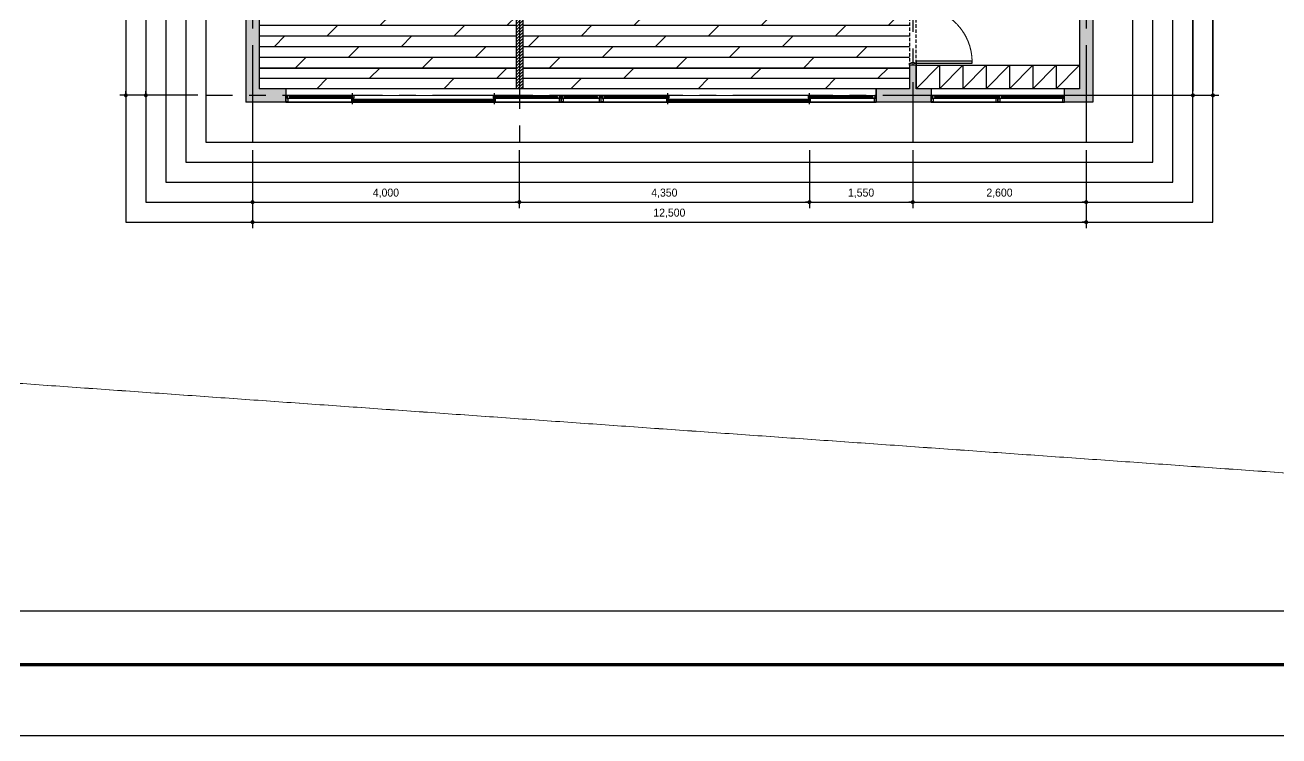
# Model space of a CAD drawing. Header units: millimetres. Extents: x -224448 to 1592092, y -164641 to 319001.
# Drawn here: x 237391 to 256192, y 75662 to 86315 of the extents above; entities that cross this region are included whole.
import ezdxf

# ---------------------------------------------------------------- set-up
doc = ezdxf.new("R2010")
doc.units = ezdxf.units.MM
for name, pattern in [('CEN', [62, 60, -1, 0, -1]), ('CENTER2', [1.125, 0.75, -0.125, 0.125, -0.125]), ('HIDDEN', [9.525, 6.35, -3.175])]:
    doc.linetypes.add(name, pattern=pattern)
doc.layers.get('Defpoints').update_dxf_attribs({"color": 35})
for name, color, linetype in [('ARREA', 1, 'Continuous'), ('DIM', 3, 'Continuous'), ('FUR', 6, 'Continuous'), ('I_CON', 2, 'Continuous'), ('I_DOOR', 4, 'Continuous'), ('I_FORMAT', 7, 'Continuous'), ('I_FUR', 6, 'Continuous'), ('I_HAT', 8, 'Continuous'), ('I_WALL', 3, 'Continuous'), ('I_WIN', 5, 'Continuous')]:
    doc.layers.add(name, color=color, linetype=linetype)
doc.layers.add('I_CEN', color=1, linetype='CEN', lineweight=13)
doc.layers.add('I_DIM', color=1, linetype='Continuous', lineweight=13)
doc.styles.add('IABU-글꼴스타일', font='')
doc.styles.get("Standard").update_dxf_attribs({"font": 'arial.ttf'})
doc.styles.get('IABU-글꼴스타일').set_extended_font_data('HY울릉도L')
doc.dimstyles.new('IABC-100 (SUB)', dxfattribs={"dimscale": 60, "dimtxt": 2, "dimasz": 1, "dimexe": 1.5, "dimexo": 2, "dimgap": 1, "dimtad": 1, "dimdec": 0, "dimdsep": 46, "dimlunit": 6, "dimtxsty": 'IABU-글꼴스타일', "dimblk": '1234_Dot', "dimcen": 1, "dimclrd": 4, "dimclre": 4, "dimclrt": 7, "dimadec": 0, "dimazin": 0, "dimtfac": 1, "dimtdec": 0, "dimtix": 1, "dimtmove": 2, "dimatfit": 3, "dimldrblk": '1234_Dot', "dimfxl": 2, "dimtolj": 1, "dimtzin": 0, "dimarcsym": 0})
doc.dimstyles.new('ISO-25', dxfattribs={"dimtxt": 2.5, "dimasz": 2.5, "dimexe": 1.25, "dimexo": 0.625, "dimtad": 1, "dimtxsty": 'Standard', "dimcen": 2.5, "dimadec": 0, "dimazin": 0, "dimtfac": 1, "dimtmove": 0, "dimatfit": 3, "dimfxl": 1, "dimarcsym": 0})

# ---------------------------------------------------------------- blocks, each defined once
blk = doc.blocks.new('win101')
at = {"layer": 'I_WIN', "linetype": 'Continuous'}
for p, q in [((-123185, -156809), (-123185, -156800)), ((-123185, -156800), (-123168, -156800)), ((-123185, -156810), (-123185, -156801)), ((-123168, -156800), (-123168, -156849)), ((-122185, -156801), (-122203, -156801)), ((-122203, -156801), (-122203, -156850)), ((-122185, -156810), (-122185, -156801)), ((-123185, -156900), (-123185, -156809)), ((-123185, -156900), (-123185, -156810)), ((-123155, -156900), (-123185, -156900)), ((-123168, -156849), (-123155, -156849)), ((-123127, -156805), (-123165, -156805)), ((-123165, -156805), (-123165, -156845)), ((-123165, -156805), (-122185, -156805)), ((-123127, -156805), (-123165, -156805)), ((-123165, -156805), (-123165, -156845)), ((-123165, -156845), (-123127, -156845)), ((-123165, -156845), (-122185, -156845)), ((-123165, -156845), (-123127, -156845)), ((-123155, -156849), (-123155, -156852)), ((-123155, -156852), (-123155, -156900)), ((-123132, -156822), (-123127, -156821)), ((-123132, -156822), (-123127, -156821)), ((-123132, -156829), (-123132, -156822)), ((-123132, -156829), (-123132, -156822)), ((-123127, -156831), (-123132, -156829)), ((-123127, -156831), (-123132, -156829)), ((-123130, -156828), (-123130, -156824)), ((-123130, -156828), (-123130, -156824)), ((-123127, -156821), (-123127, -156805)), ((-123127, -156821), (-123127, -156805)), ((-123127, -156820), (-123124, -156821)), ((-123127, -156820), (-123124, -156821)), ((-122185, -156824), (-123127, -156824)), ((-123127, -156828), (-122185, -156828)), ((-123127, -156831), (-123124, -156830)), ((-123127, -156831), (-123124, -156830)), ((-123127, -156845), (-123127, -156831)), ((-123127, -156845), (-123127, -156831)), ((-123124, -156821), (-123123, -156822)), ((-123124, -156821), (-123123, -156822)), ((-123124, -156830), (-123123, -156829)), ((-123124, -156830), (-123123, -156829)), ((-123123, -156822), (-123123, -156824)), ((-123123, -156822), (-123123, -156824)), ((-123123, -156829), (-123123, -156828)), ((-123123, -156829), (-123123, -156828)), ((-122247, -156822), (-122248, -156824)), ((-122247, -156829), (-122248, -156828)), ((-122244, -156820), (-122247, -156821)), ((-122247, -156821), (-122247, -156822)), ((-122247, -156830), (-122247, -156829)), ((-122244, -156831), (-122247, -156830)), ((-122244, -156821), (-122244, -156805)), ((-122244, -156805), (-122206, -156805)), ((-122238, -156822), (-122244, -156821)), ((-122244, -156831), (-122238, -156829)), ((-122244, -156845), (-122244, -156831)), ((-122206, -156845), (-122244, -156845)), ((-122238, -156829), (-122238, -156822)), ((-122203, -156850), (-122215, -156850)), ((-122215, -156850), (-122215, -156900)), ((-122215, -156900), (-122185, -156900)), ((-122206, -156805), (-122206, -156845)), ((-122185, -156900), (-122185, -156810))]:
    blk.add_line(p, q, dxfattribs=at)
blk.add_lwpolyline([(-123185, -156900), (-122185, -156900), (-122185, -156801), (-123185, -156801)], close=True, dxfattribs=at)
blk = doc.blocks.new('win11')
at = {"layer": 'I_WIN', "linetype": 'Continuous'}
for p, q in [((-131860, -160176), (-131860, -160341)), ((-129735, -160173), (-129735, -160341)), ((-132830, -160207), (-132860, -160207)), ((-132860, -160207), (-132860, -160298)), ((-132860, -160298), (-132860, -160307)), ((-132860, -160307), (-128735, -160306)), ((-132860, -160307), (-132843, -160307)), ((-132843, -160307), (-132843, -160258)), ((-132843, -160258), (-132830, -160258)), ((-132840, -160262), (-131860, -160262)), ((-132840, -160302), (-132840, -160262)), ((-132840, -160262), (-132802, -160262)), ((-132840, -160302), (-131860, -160302)), ((-132802, -160302), (-132840, -160302)), ((-132830, -160207), (-128765, -160207)), ((-132830, -160255), (-132830, -160207)), ((-132830, -160258), (-132830, -160255)), ((-132802, -160276), (-132807, -160278)), ((-132807, -160278), (-132807, -160285)), ((-132807, -160285), (-132802, -160286)), ((-132805, -160279), (-132805, -160283)), ((-132802, -160262), (-132802, -160276)), ((-132802, -160276), (-132799, -160277)), ((-132802, -160279), (-131860, -160279)), ((-131860, -160283), (-132802, -160283)), ((-132802, -160287), (-132799, -160286)), ((-132802, -160286), (-132802, -160302)), ((-132799, -160277), (-132798, -160278)), ((-132799, -160286), (-132798, -160285)), ((-132798, -160278), (-132798, -160279)), ((-132798, -160285), (-132798, -160283)), ((-131881, -160278), (-131882, -160279)), ((-131881, -160285), (-131882, -160283)), ((-131878, -160276), (-131881, -160277)), ((-131881, -160277), (-131881, -160278)), ((-131881, -160286), (-131881, -160285)), ((-131878, -160287), (-131881, -160286)), ((-131878, -160211), (-129735, -160211)), ((-131878, -160251), (-131878, -160211)), ((-131878, -160211), (-131843, -160211)), ((-131878, -160229), (-129735, -160229)), ((-129735, -160233), (-131878, -160233)), ((-131878, -160251), (-129735, -160251)), ((-131843, -160251), (-131878, -160251)), ((-131843, -160262), (-131878, -160262)), ((-131878, -160262), (-131878, -160276)), ((-131878, -160276), (-131872, -160278)), ((-131872, -160285), (-131878, -160286)), ((-131878, -160286), (-131878, -160302)), ((-131878, -160302), (-131843, -160302)), ((-131872, -160278), (-131872, -160285)), ((-131872, -160279), (-131872, -160283)), ((-131843, -160226), (-131848, -160228)), ((-131848, -160228), (-131848, -160234)), ((-131848, -160233), (-131848, -160229)), ((-131848, -160234), (-131843, -160236)), ((-131843, -160211), (-131843, -160226)), ((-131843, -160225), (-131840, -160227)), ((-131843, -160237), (-131840, -160235)), ((-131843, -160236), (-131843, -160251)), ((-131843, -160302), (-131843, -160262)), ((-131840, -160227), (-131840, -160228)), ((-131840, -160228), (-131839, -160229)), ((-131840, -160234), (-131839, -160233)), ((-131840, -160235), (-131840, -160234)), ((-129756, -160228), (-129757, -160229)), ((-129756, -160235), (-129757, -160233)), ((-129753, -160225), (-129756, -160227)), ((-129756, -160227), (-129756, -160228)), ((-129756, -160236), (-129756, -160235)), ((-129753, -160237), (-129756, -160236)), ((-129753, -160226), (-129753, -160211)), ((-129753, -160211), (-129718, -160211)), ((-129747, -160228), (-129753, -160226)), ((-129753, -160236), (-129747, -160234)), ((-129753, -160251), (-129753, -160236)), ((-129718, -160251), (-129753, -160251)), ((-129753, -160302), (-129753, -160262)), ((-129753, -160262), (-129718, -160262)), ((-129718, -160302), (-129753, -160302)), ((-129753, -160302), (-128735, -160302)), ((-129747, -160234), (-129747, -160228)), ((-129747, -160229), (-129747, -160233)), ((-129735, -160262), (-128735, -160262)), ((-129718, -160276), (-129723, -160278)), ((-129723, -160278), (-129723, -160285)), ((-129723, -160279), (-128788, -160279)), ((-128788, -160283), (-129723, -160283)), ((-129723, -160285), (-129718, -160286)), ((-129718, -160211), (-129718, -160251)), ((-129718, -160262), (-129718, -160276)), ((-129718, -160276), (-129715, -160277)), ((-129718, -160287), (-129715, -160286)), ((-129718, -160286), (-129718, -160302)), ((-129715, -160277), (-129715, -160278)), ((-129715, -160278), (-129714, -160279)), ((-129715, -160285), (-129714, -160283)), ((-129715, -160286), (-129715, -160285)), ((-128797, -160278), (-128798, -160279)), ((-128797, -160285), (-128798, -160283)), ((-128794, -160276), (-128797, -160277)), ((-128797, -160277), (-128797, -160278)), ((-128797, -160286), (-128797, -160285)), ((-128794, -160287), (-128797, -160286)), ((-128756, -160262), (-128794, -160262)), ((-128794, -160262), (-128794, -160276)), ((-128794, -160276), (-128788, -160278)), ((-128788, -160285), (-128794, -160286)), ((-128794, -160286), (-128794, -160302)), ((-128794, -160302), (-128756, -160302)), ((-128788, -160278), (-128788, -160285)), ((-128765, -160257), (-128765, -160207)), ((-128765, -160207), (-128735, -160207)), ((-128753, -160257), (-128765, -160257)), ((-128756, -160302), (-128756, -160262)), ((-128753, -160306), (-128753, -160257)), ((-128735, -160306), (-128753, -160306))]:
    blk.add_line(p, q, dxfattribs=at)
blk = doc.blocks.new('klsdfa')
at = {"layer": 'I_CEN'}
blk.add_arc((2937606, -1355168), 820, 90.7053, 181.3042, dxfattribs=at)
at = {"layer": 'I_DOOR'}
for points in [[(2937596, -1354347), (2937596, -1355187), (2937626, -1355187), (2937626, -1354347)], [(2936756, -1355187), (2936756, -1355287), (2936786, -1355287), (2936786, -1355257), (2936796, -1355257), (2936796, -1355217), (2936786, -1355217), (2936786, -1355187), (2936756, -1355187)], [(2937656, -1355187), (2937656, -1355287), (2937626, -1355287), (2937626, -1355257), (2937616, -1355257), (2937616, -1355217), (2937626, -1355217), (2937626, -1355187), (2937656, -1355187)]]:
    blk.add_lwpolyline(points, close=True, dxfattribs=at)
at = {"layer": 'I_FUR', "color": 8, "linetype": 'HIDDEN', "ltscale": 8}
for p, q in [((2937626, -1355187), (2936786, -1355187)), ((2936786, -1355287), (2937626, -1355287))]:
    blk.add_line(p, q, dxfattribs=at)
blk = doc.blocks.new('win10')
at = {"layer": 'I_WIN', "linetype": 'Continuous'}
for p, q in [((-128735, -160207), (-128735, -160297)), ((-128705, -160207), (-128735, -160207)), ((-128735, -160207), (-128735, -160298)), ((-128735, -160297), (-128735, -160306)), ((-128735, -160298), (-128735, -160307)), ((-128735, -160307), (-128718, -160307)), ((-128718, -160307), (-128718, -160258)), ((-128718, -160258), (-128705, -160258)), ((-128715, -160302), (-128715, -160262)), ((-128715, -160262), (-128677, -160262)), ((-128715, -160262), (-128156, -160262)), ((-128715, -160302), (-128715, -160262)), ((-128715, -160262), (-128677, -160262)), ((-128677, -160302), (-128715, -160302)), ((-128715, -160302), (-128156, -160302)), ((-128677, -160302), (-128715, -160302)), ((-128705, -160255), (-128705, -160207)), ((-128705, -160258), (-128705, -160255)), ((-128677, -160276), (-128682, -160278)), ((-128677, -160276), (-128682, -160278)), ((-128682, -160278), (-128682, -160285)), ((-128682, -160278), (-128682, -160285)), ((-128682, -160285), (-128677, -160286)), ((-128682, -160285), (-128677, -160286)), ((-128680, -160279), (-128680, -160283)), ((-128680, -160279), (-128680, -160283)), ((-128677, -160262), (-128677, -160276)), ((-128677, -160262), (-128677, -160276)), ((-128677, -160276), (-128674, -160277)), ((-128677, -160276), (-128674, -160277)), ((-128677, -160279), (-128188, -160279)), ((-128188, -160283), (-128677, -160283)), ((-128677, -160287), (-128674, -160286)), ((-128677, -160286), (-128677, -160302)), ((-128677, -160287), (-128674, -160286)), ((-128677, -160286), (-128677, -160302)), ((-128674, -160277), (-128673, -160278)), ((-128674, -160277), (-128673, -160278)), ((-128674, -160286), (-128673, -160285)), ((-128674, -160286), (-128673, -160285)), ((-128673, -160278), (-128673, -160279)), ((-128673, -160278), (-128673, -160279)), ((-128673, -160285), (-128673, -160283)), ((-128673, -160285), (-128673, -160283)), ((-128197, -160278), (-128198, -160279)), ((-128197, -160285), (-128198, -160283)), ((-128194, -160276), (-128197, -160277)), ((-128197, -160277), (-128197, -160278)), ((-128197, -160286), (-128197, -160285)), ((-128194, -160287), (-128197, -160286)), ((-128156, -160262), (-128194, -160262)), ((-128194, -160262), (-128194, -160276)), ((-128194, -160276), (-128188, -160278)), ((-128188, -160285), (-128194, -160286)), ((-128194, -160286), (-128194, -160302)), ((-128194, -160302), (-128156, -160302)), ((-128188, -160278), (-128188, -160285)), ((-128165, -160257), (-128165, -160207)), ((-128165, -160207), (-128135, -160207)), ((-128153, -160257), (-128165, -160257)), ((-128156, -160302), (-128156, -160262)), ((-128153, -160306), (-128153, -160257)), ((-128135, -160306), (-128153, -160306)), ((-128135, -160207), (-128135, -160297)), ((-128135, -160297), (-128135, -160306))]:
    blk.add_line(p, q, dxfattribs=at)
blk.add_lwpolyline([(-128735, -160207), (-128135, -160207), (-128135, -160306), (-128735, -160306)], close=True, dxfattribs=at)
blk = doc.blocks.new('1234_Dot')
at = {"color": 0, "linetype": 'ByBlock', "lineweight": -2}
blk.add_line((-0.5, 0), (-1, 0), dxfattribs=at)
at = {"color": 0, "linetype": 'ByBlock', "const_width": 0.5}
blk.add_lwpolyline([(-0.25, 0, 1), (0.25, 0, 1)], format="xyb", close=True, dxfattribs=at)
blk = doc.blocks.new('*D15')
at = {"layer": 'Defpoints', "color": 0, "ltscale": 50, "transparency": 16777216}
for p in [(240102, 88562), (239202, 85262), (240102, 85262)]:
    blk.add_point(p, dxfattribs=at)
at = {"layer": 'DIM', "color": 4, "lineweight": -2, "ltscale": 50, "transparency": 16777216}
for p, q in [((239982, 88562), (239112, 88562)), ((239202, 88502), (239202, 85322)), ((239982, 85262), (239112, 85262))]:
    blk.add_line(p, q, dxfattribs=at)
at = {"layer": 'DIM', "color": 4, "lineweight": -2, "ltscale": 50, "transparency": 16777216, "xscale": 60, "yscale": 60, "zscale": 60}
for p, rotation in [((239202, 88562), 90), ((239202, 85262), 270)]:
    blk.add_blockref('1234_Dot', p, dxfattribs=dict(at, rotation=rotation))
at = {"layer": 'DIM', "color": 7, "ltscale": 50, "transparency": 16777216, "insert": (239071, 86912), "char_height": 120, "attachment_point": 5, "rotation": 90, "style": 'IABU-글꼴스타일'}
blk.add_mtext('\\A1;3,300', dxfattribs=at)
blk = doc.blocks.new('*D11')
at = {"layer": 'Defpoints', "color": 0, "ltscale": 50, "transparency": 16777216}
for p in [(240102, 95762), (238902, 85262), (240102, 85262)]:
    blk.add_point(p, dxfattribs=at)
at = {"layer": 'DIM', "color": 4, "lineweight": -2, "ltscale": 50, "transparency": 16777216}
for p, q in [((239982, 95762), (238812, 95762)), ((238902, 95702), (238902, 85322)), ((239982, 85262), (238812, 85262))]:
    blk.add_line(p, q, dxfattribs=at)
at = {"layer": 'DIM', "color": 4, "lineweight": -2, "ltscale": 50, "transparency": 16777216, "xscale": 60, "yscale": 60, "zscale": 60}
for p, rotation in [((238902, 95762), 90), ((238902, 85262), 270)]:
    blk.add_blockref('1234_Dot', p, dxfattribs=dict(at, rotation=rotation))
at = {"layer": 'DIM', "color": 7, "ltscale": 50, "transparency": 16777216, "insert": (238771, 90512), "char_height": 120, "attachment_point": 5, "rotation": 90, "style": 'IABU-글꼴스타일'}
blk.add_mtext('\\A1;10,500', dxfattribs=at)
blk = doc.blocks.new('*D40')
at = {"layer": 'Defpoints', "color": 0, "lineweight": -2, "transparency": 16777216}
for p, q in [((254003, 91962), (254904, 91962)), ((254902, 85264), (254902, 91959)), ((254003, 85262), (254904, 85262))]:
    blk.add_line(p, q, dxfattribs=at)
at = {"layer": 'Defpoints', "color": 0, "transparency": 16777216}
for p in [(254002, 91962), (254902, 91962), (254002, 85262)]:
    blk.add_point(p, dxfattribs=at)
for points in [[(254902, 91959), (254903, 91959), (254902, 91962)], [(254902, 85264), (254903, 85264), (254902, 85262)]]:
    blk.add_solid(points, dxfattribs=at)
at = {"layer": 'Defpoints', "color": 0, "transparency": 16777216, "insert": (254901, 88612), "char_height": 2.5, "attachment_point": 5, "rotation": 90}
blk.add_mtext('6700', dxfattribs=at)
blk = doc.blocks.new('*D43')
at = {"layer": 'Defpoints', "color": 0, "ltscale": 50, "transparency": 16777216}
for p in [(254002, 94762), (254002, 85262), (255202, 85262)]:
    blk.add_point(p, dxfattribs=at)
at = {"layer": 'DIM', "color": 4, "lineweight": -2, "ltscale": 50, "transparency": 16777216}
for p, q in [((254122, 94762), (255292, 94762)), ((255202, 94702), (255202, 85322)), ((254122, 85262), (255292, 85262))]:
    blk.add_line(p, q, dxfattribs=at)
at = {"layer": 'DIM', "color": 4, "lineweight": -2, "ltscale": 50, "transparency": 16777216, "xscale": 60, "yscale": 60, "zscale": 60}
for p, rotation in [((255202, 94762), 90), ((255202, 85262), 270)]:
    blk.add_blockref('1234_Dot', p, dxfattribs=dict(at, rotation=rotation))
at = {"layer": 'DIM', "color": 7, "ltscale": 50, "transparency": 16777216, "insert": (255071, 90012), "char_height": 120, "attachment_point": 5, "rotation": 90, "style": 'IABU-글꼴스타일'}
blk.add_mtext('\\A1;9,500', dxfattribs=at)
blk = doc.blocks.new('*D44')
at = {"layer": 'Defpoints', "color": 0, "ltscale": 50, "transparency": 16777216}
for p in [(254002, 91962), (254002, 85262), (254902, 85262)]:
    blk.add_point(p, dxfattribs=at)
at = {"layer": 'DIM', "color": 4, "lineweight": -2, "ltscale": 50, "transparency": 16777216}
for p, q in [((254122, 91962), (254992, 91962)), ((254902, 91902), (254902, 85322)), ((254122, 85262), (254992, 85262))]:
    blk.add_line(p, q, dxfattribs=at)
at = {"layer": 'DIM', "color": 4, "lineweight": -2, "ltscale": 50, "transparency": 16777216, "xscale": 60, "yscale": 60, "zscale": 60}
for p, rotation in [((254902, 91962), 90), ((254902, 85262), 270)]:
    blk.add_blockref('1234_Dot', p, dxfattribs=dict(at, rotation=rotation))
at = {"layer": 'DIM', "color": 7, "ltscale": 50, "transparency": 16777216, "insert": (254771, 88612), "char_height": 120, "attachment_point": 5, "rotation": 90, "style": 'IABU-글꼴스타일'}
blk.add_mtext('\\A1;6,700', dxfattribs=at)
blk = doc.blocks.new('*D45')
at = {"layer": 'Defpoints', "color": 0, "ltscale": 50, "transparency": 16777216}
for p in [(240802, 84562), (244802, 84562), (244802, 83662)]:
    blk.add_point(p, dxfattribs=at)
at = {"layer": 'DIM', "color": 4, "lineweight": -2, "ltscale": 50, "transparency": 16777216}
for p, q in [((240802, 84442), (240802, 83572)), ((244802, 84442), (244802, 83572)), ((240862, 83662), (244742, 83662))]:
    blk.add_line(p, q, dxfattribs=at)
at = {"layer": 'DIM', "color": 4, "lineweight": -2, "ltscale": 50, "transparency": 16777216, "xscale": 60, "yscale": 60, "zscale": 60, "rotation": 180}
blk.add_blockref('1234_Dot', (240802, 83662), dxfattribs=at)
at = {"layer": 'DIM', "color": 4, "lineweight": -2, "ltscale": 50, "transparency": 16777216, "xscale": 60, "yscale": 60, "zscale": 60}
blk.add_blockref('1234_Dot', (244802, 83662), dxfattribs=at)
at = {"layer": 'DIM', "color": 7, "ltscale": 50, "transparency": 16777216, "insert": (242802, 83793), "char_height": 120, "attachment_point": 5, "style": 'IABU-글꼴스타일'}
blk.add_mtext('\\A1;4,000', dxfattribs=at)
blk = doc.blocks.new('*D46')
at = {"layer": 'Defpoints', "color": 0, "ltscale": 50, "transparency": 16777216}
for p in [(244802, 84562), (249152, 84562), (249152, 83662)]:
    blk.add_point(p, dxfattribs=at)
at = {"layer": 'DIM', "color": 4, "lineweight": -2, "ltscale": 50, "transparency": 16777216}
for p, q in [((244802, 84442), (244802, 83572)), ((249152, 84442), (249152, 83572)), ((244862, 83662), (249092, 83662))]:
    blk.add_line(p, q, dxfattribs=at)
at = {"layer": 'DIM', "color": 4, "lineweight": -2, "ltscale": 50, "transparency": 16777216, "xscale": 60, "yscale": 60, "zscale": 60, "rotation": 180}
blk.add_blockref('1234_Dot', (244802, 83662), dxfattribs=at)
at = {"layer": 'DIM', "color": 4, "lineweight": -2, "ltscale": 50, "transparency": 16777216, "xscale": 60, "yscale": 60, "zscale": 60}
blk.add_blockref('1234_Dot', (249152, 83662), dxfattribs=at)
at = {"layer": 'DIM', "color": 7, "ltscale": 50, "transparency": 16777216, "insert": (246977, 83793), "char_height": 120, "attachment_point": 5, "style": 'IABU-글꼴스타일'}
blk.add_mtext('\\A1;4,350', dxfattribs=at)
blk = doc.blocks.new('*D47')
at = {"layer": 'Defpoints', "color": 0, "ltscale": 50, "transparency": 16777216}
for p in [(249152, 84562), (250702, 84562), (250702, 83662)]:
    blk.add_point(p, dxfattribs=at)
at = {"layer": 'DIM', "color": 4, "lineweight": -2, "ltscale": 50, "transparency": 16777216}
for p, q in [((249152, 84442), (249152, 83572)), ((250702, 84442), (250702, 83572)), ((249212, 83662), (250642, 83662))]:
    blk.add_line(p, q, dxfattribs=at)
at = {"layer": 'DIM', "color": 4, "lineweight": -2, "ltscale": 50, "transparency": 16777216, "xscale": 60, "yscale": 60, "zscale": 60, "rotation": 180}
blk.add_blockref('1234_Dot', (249152, 83662), dxfattribs=at)
at = {"layer": 'DIM', "color": 4, "lineweight": -2, "ltscale": 50, "transparency": 16777216, "xscale": 60, "yscale": 60, "zscale": 60}
blk.add_blockref('1234_Dot', (250702, 83662), dxfattribs=at)
at = {"layer": 'DIM', "color": 7, "ltscale": 50, "transparency": 16777216, "insert": (249927, 83793), "char_height": 120, "attachment_point": 5, "style": 'IABU-글꼴스타일'}
blk.add_mtext('\\A1;1,550', dxfattribs=at)
blk = doc.blocks.new('*D48')
at = {"layer": 'Defpoints', "color": 0, "ltscale": 50, "transparency": 16777216}
for p in [(250702, 84562), (253302, 84562), (253302, 83662)]:
    blk.add_point(p, dxfattribs=at)
at = {"layer": 'DIM', "color": 4, "lineweight": -2, "ltscale": 50, "transparency": 16777216}
for p, q in [((250702, 84442), (250702, 83572)), ((253302, 84442), (253302, 83572)), ((250762, 83662), (253242, 83662))]:
    blk.add_line(p, q, dxfattribs=at)
at = {"layer": 'DIM', "color": 4, "lineweight": -2, "ltscale": 50, "transparency": 16777216, "xscale": 60, "yscale": 60, "zscale": 60, "rotation": 180}
blk.add_blockref('1234_Dot', (250702, 83662), dxfattribs=at)
at = {"layer": 'DIM', "color": 4, "lineweight": -2, "ltscale": 50, "transparency": 16777216, "xscale": 60, "yscale": 60, "zscale": 60}
blk.add_blockref('1234_Dot', (253302, 83662), dxfattribs=at)
at = {"layer": 'DIM', "color": 7, "ltscale": 50, "transparency": 16777216, "insert": (252002, 83793), "char_height": 120, "attachment_point": 5, "style": 'IABU-글꼴스타일'}
blk.add_mtext('\\A1;2,600', dxfattribs=at)
blk = doc.blocks.new('*D49')
at = {"layer": 'Defpoints', "color": 0, "ltscale": 50, "transparency": 16777216}
for p in [(240802, 84562), (253302, 84562), (253302, 83362)]:
    blk.add_point(p, dxfattribs=at)
at = {"layer": 'DIM', "color": 4, "lineweight": -2, "ltscale": 50, "transparency": 16777216}
for p, q in [((240802, 84442), (240802, 83272)), ((253302, 84442), (253302, 83272)), ((240862, 83362), (253242, 83362))]:
    blk.add_line(p, q, dxfattribs=at)
at = {"layer": 'DIM', "color": 4, "lineweight": -2, "ltscale": 50, "transparency": 16777216, "xscale": 60, "yscale": 60, "zscale": 60, "rotation": 180}
blk.add_blockref('1234_Dot', (240802, 83362), dxfattribs=at)
at = {"layer": 'DIM', "color": 4, "lineweight": -2, "ltscale": 50, "transparency": 16777216, "xscale": 60, "yscale": 60, "zscale": 60}
blk.add_blockref('1234_Dot', (253302, 83362), dxfattribs=at)
at = {"layer": 'DIM', "color": 7, "ltscale": 50, "transparency": 16777216, "insert": (247052, 83493), "char_height": 120, "attachment_point": 5, "style": 'IABU-글꼴스타일'}
blk.add_mtext('\\A1;12,500', dxfattribs=at)
blk = doc.blocks.new('FR1')
at = {"layer": 'Defpoints'}
blk.add_lwpolyline([(89059, 47504), (131059, 47504), (131059, 17804), (89059, 17804)], close=True, dxfattribs=at)
at = {"layer": 'I_FORMAT'}
blk.add_line((126044, 19673), (90159, 19673), dxfattribs=at)
at = {"layer": 'I_FORMAT', "const_width": 50.2}
blk.add_lwpolyline([(126044, 18873), (90159, 18873), (90159, 46435), (126044, 46435)], dxfattribs=at)

msp = doc.modelspace()

# ---------------------------------------------------------------- hatches: boundary and pattern name
at = {"layer": 'I_HAT'}
h = msp.add_hatch(color=256, dxfattribs=at)
h.dxf.hatch_style = 1
h.paths.add_polyline_path([(253402.484, 96461.633), (253402.484, 96661.633), (252802.484, 96661.633), (252802.484, 96461.633), (253202.484, 96461.633), (253202.484, 94811.633), (253202.484, 92011.633), (253202.484, 85361.633), (252977.484, 85361.633), (252977.484, 85161.633), (253402.484, 85161.633)])
h.paths.add_polyline_path([(250977.484, 85361.633), (250752.484, 85361.633), (250752.484, 85711.633), (250652.484, 85711.633), (250652.484, 85361.633), (250152.484, 85361.633), (250152.484, 85161.633), (250977.484, 85161.633)])
h.paths.add_polyline_path([(240902.484, 88511.633), (240902.484, 90511.633), (240902.484, 94711.633), (240902.484, 95561.633), (240702.484, 95561.633), (240702.484, 85161.633), (241302.484, 85161.633), (241302.484, 85361.633), (240902.484, 85361.633)])
h.paths.add_polyline_path([(241302.484, 96661.633), (240702.484, 96661.633), (240702.484, 96461.633), (241302.484, 96461.633)])
h = msp.add_hatch(dxfattribs=at)
h.set_pattern_fill('ANSI31', color=256, scale=10)
h.set_pattern_definition([(45, (-20650, 42020), (-22.4506403, 22.4506403), [])])
h.paths.add_polyline_path([(243502.484, 94811.633), (240902.484, 94811.633), (240902.484, 94711.633), (243502.484, 94711.633), (243502.484, 94720.641)])
h.paths.add_polyline_path([(248152.484, 94811.633), (245004.968, 94811.633), (245004.968, 94711.633), (245052.484, 94711.633), (245052.484, 91561.633), (245152.484, 91561.633), (247402.484, 91561.633), (247402.484, 91661.633), (245152.484, 91661.633), (245152.484, 94711.633), (248152.484, 94711.633)])
h.paths.add_polyline_path([(251452.484, 94811.633), (251202.484, 94811.633), (251202.484, 94861.633), (251102.484, 94861.633), (251102.484, 94811.633), (249052.484, 94811.633), (249052.484, 94711.633), (249252.484, 94711.633), (249252.484, 91661.633), (249202.484, 91661.633), (249202.484, 91561.633), (249352.484, 91561.633), (249352.484, 91911.633), (249402.484, 91911.633), (249402.484, 92011.633), (249352.484, 92011.633), (249352.484, 94711.633), (251452.484, 94711.633)])
h.paths.add_polyline_path([(253202.484, 94811.633), (252954.968, 94811.633), (252954.968, 94711.633), (253202.484, 94711.633)])
h.paths.add_polyline_path([(251202.484, 96461.633), (251102.484, 96461.633), (251102.484, 95761.633), (251202.484, 95761.633)])
h.paths.add_polyline_path([(253202.484, 92011.633), (250302.484, 92011.633), (250302.484, 91911.633), (250652.484, 91911.633), (250652.484, 86611.633), (250752.484, 86611.633), (250752.484, 91911.633), (253202.484, 91911.633)])
h.paths.add_polyline_path([(244852.484, 88611.633), (244552.484, 88611.633), (244552.484, 89561.633), (244502.484, 89561.633), (244502.484, 88511.633), (244752.484, 88511.633), (244752.484, 88461.633), (244852.484, 88461.633)])
h.paths.add_polyline_path([(244502.484, 89561.633), (244452.484, 89561.633), (244452.484, 88611.633), (240902.484, 88611.633), (240902.484, 88511.633), (244502.484, 88511.633)])
h.paths.add_polyline_path([(245152.484, 90661.633), (245052.484, 90661.633), (245052.484, 90611.633), (244502.484, 90611.633), (244502.484, 90461.633), (244552.484, 90461.633), (244552.484, 90511.633), (245152.484, 90511.633)])
h.paths.add_polyline_path([(244502.484, 90611.633), (240902.484, 90611.633), (240902.484, 90511.633), (244452.484, 90511.633), (244452.484, 90461.633), (244502.484, 90461.633)])
h.paths.add_polyline_path([(244852.484, 87561.633), (244752.484, 87561.633), (244752.484, 85361.633), (244852.484, 85361.633)])
h = msp.add_hatch(dxfattribs=at)
h.set_pattern_fill('DOLMIT', color=256, scale=25, double=1)
h.set_pattern_definition([(0, (-20650, 42020), (0, 158.75), []), (45, (-20650, 42020), (-317.4998, 317.4998), [224.5064, -449.0128])])
h.paths.add_polyline_path([(250652.484, 91911.633), (250302.484, 91911.633), (250272.484, 91911.633), (249432.484, 91911.633), (249402.484, 91911.633), (249352.484, 91911.633), (249352.484, 91561.633), (249202.484, 91561.633), (247402.484, 91561.633), (245152.484, 91561.633), (245152.484, 91531.633), (245152.484, 90691.633), (245152.484, 90661.633), (245152.484, 90511.633), (244552.484, 90511.633), (244552.484, 90461.633), (244554.43, 90461.633), (244554.43, 90431.633), (244554.43, 89591.633), (244554.43, 89561.633), (244552.484, 88611.633), (244852.484, 88611.633), (244852.484, 88461.633), (244854.43, 88461.633), (244854.43, 88431.633), (244854.43, 87591.633), (244854.43, 87561.633), (244852.749, 85661.633), (250652.484, 85661.633), (250652.484, 85711.633), (250652.484, 85741.633), (250652.484, 86581.633), (250652.484, 86611.633)])
h.paths.add_polyline_path([(247098.86, 89304.208), (248248.743, 89304.208), (248248.743, 89270.458), (248282.493, 89270.458), (248282.493, 88970.458), (247132.61, 88970.458), (247132.61, 89004.208), (247098.86, 89004.208)], flags=16)
edge = h.paths.add_edge_path(flags=16)
edge.add_ellipse((246873.491, 88727.742), major_axis=(-17.526, 17.526), ratio=1, start_angle=-135, end_angle=190.8512364, ccw=False)
edge.add_ellipse((246873.491, 88727.742), major_axis=(-17.526, 17.526), ratio=1, start_angle=190.8512364, end_angle=225, ccw=False)
edge.add_spline(control_points=[(246894.003, 88713.829), (246887.383, 88718.215), (246880.569, 88722.894), (246873.625, 88727.788)], knot_values=[104.407257364, 104.407257364, 104.407257364, 104.407257364, 148.84740091, 148.84740091, 148.84740091, 148.84740091], degree=3, periodic=0)
h.paths.add_polyline_path([(249252.484, 94711.633), (249052.484, 94711.633), (249052.484, 94761.633), (248152.484, 94761.633), (248152.484, 94711.633), (245152.484, 94711.633), (245152.484, 91661.633), (247402.484, 91661.633), (247402.484, 91611.633), (249202.484, 91611.633), (249202.484, 91661.633), (249252.484, 91661.633)])
h.paths.add_polyline_path([(246551.439, 94111.633), (246545.394, 94111.633), (246550.089, 94093.646)], flags=16)
h.paths.add_polyline_path([(247264.571, 94000.753), (247265.314, 94000.129), (247264.055, 94012.078)], flags=16)
edge = h.paths.add_edge_path(flags=16)
edge.add_ellipse((247012.776, 93739.567), major_axis=(-218.639, 0), ratio=0.828235258, start_angle=49.2523999, end_angle=160.9438369, ccw=False)
edge.add_ellipse((247088.655, 93643.01), major_axis=(-94.366, 0), ratio=0.602409685, start_angle=71.9019896, end_angle=142.415134)
edge = h.paths.add_edge_path(flags=16)
edge.add_ellipse((247008.393, 93754.061), major_axis=(0, 116.21), ratio=0.863568078, start_angle=83.0564652, end_angle=276.9435348, ccw=False)
edge.add_line((246908.774, 93768.109), (246862.716, 93768.109))
edge.add_line((246862.716, 93768.109), (246843.575, 93783.155))
edge.add_line((246843.575, 93783.155), (246800.058, 93803.383))
edge.add_line((246800.058, 93803.383), (246737.032, 93830.867))
edge.add_line((246737.032, 93830.867), (246705.94, 93904.52))
edge.add_line((246705.94, 93904.52), (246663.436, 93999.588))
edge.add_line((246663.436, 93999.588), (246642.183, 94041.055))
edge.add_line((246642.183, 94041.055), (246641.171, 94072.407))
edge.add_line((246641.171, 94072.407), (246642.183, 94103.76))
edge.add_line((246642.183, 94103.76), (246638.135, 94119.941))
edge.add_line((246638.135, 94119.941), (246631.051, 94124.998))
edge.add_line((246631.051, 94124.998), (246623.967, 94124.998))
edge.add_line((246623.967, 94124.998), (246622.311, 94120.861))
edge.add_line((246622.311, 94120.861), (246619.009, 94094.461))
edge.add_line((246619.009, 94094.461), (246599.678, 94117.919))
edge.add_line((246599.678, 94117.919), (246585.51, 94133.089))
edge.add_line((246585.51, 94133.089), (246559.902, 94154.416))
edge.add_line((246559.902, 94154.416), (246556.162, 94143.203))
edge.add_line((246556.162, 94143.203), (246568.45, 94147.297))
edge.add_line((246568.45, 94147.297), (246590.823, 94128.664))
edge.add_line((246590.823, 94128.664), (246613.847, 94100.725))
edge.add_line((246613.847, 94100.725), (246619.919, 94101.737))
edge.add_line((246619.919, 94101.737), (246620.931, 94109.828))
edge.add_line((246620.931, 94109.828), (246621.943, 94119.941))
edge.add_line((246621.943, 94119.941), (246623.967, 94124.998))
edge.add_line((246623.967, 94124.998), (246636.87, 94124.998))
edge.add_line((246636.87, 94124.998), (246642.183, 94103.76))
edge.add_line((246642.183, 94103.76), (246641.171, 94072.407))
edge.add_line((246641.171, 94072.407), (246642.183, 94041.055))
edge.add_line((246642.183, 94041.055), (246663.436, 93999.588))
edge.add_line((246663.436, 93999.588), (246705.94, 93904.52))
edge.add_line((246705.94, 93904.52), (246733.265, 93839.792))
edge.add_line((246733.265, 93839.792), (246744.397, 93827.656))
edge.add_line((246744.397, 93827.656), (246800.058, 93803.383))
edge.add_line((246800.058, 93803.383), (246843.575, 93783.155))
edge.add_line((246843.575, 93783.155), (246862.716, 93768.109))
edge.add_line((246862.716, 93768.109), (246908.774, 93768.109))
edge.add_ellipse((247008.393, 93754.061), major_axis=(0, 116.21), ratio=0.863568078, start_angle=83.0564652, end_angle=276.9435348)
edge.add_line((247108.012, 93768.109), (247146.432, 93768.109))
edge.add_line((247146.432, 93768.109), (247173.405, 93783.201))
edge.add_line((247173.405, 93783.201), (247265.604, 93825.411))
edge.add_line((247265.604, 93825.411), (247274.876, 93831.588))
edge.add_line((247274.876, 93831.588), (247276.558, 93837.474))
edge.add_line((247276.558, 93837.474), (247253.242, 93886.666))
edge.add_line((247253.242, 93886.666), (247236.241, 93934.35))
edge.add_line((247236.241, 93934.35), (247224.909, 93976.56))
edge.add_line((247224.909, 93976.56), (247200.121, 93990.715))
edge.add_line((247200.121, 93990.715), (247182.158, 94014.651))
edge.add_line((247182.158, 94014.651), (247177.522, 94023.917))
edge.add_line((247177.522, 94023.917), (247174.658, 94044.909))
edge.add_line((247174.658, 94044.909), (247186.793, 94038.845))
edge.add_line((247186.793, 94038.845), (247179.067, 94037.815))
edge.add_line((247179.067, 94037.815), (247175.977, 94035.241))
edge.add_line((247175.977, 94035.241), (247177.522, 94023.917))
edge.add_line((247177.522, 94023.917), (247182.158, 94014.651))
edge.add_line((247182.158, 94014.651), (247192.974, 94000.238))
edge.add_line((247192.974, 94000.238), (247210.487, 93984.796))
edge.add_line((247210.487, 93984.796), (247224.909, 93976.56))
edge.add_line((247224.909, 93976.56), (247236.241, 93934.35))
edge.add_line((247236.241, 93934.35), (247253.242, 93886.666))
edge.add_line((247253.242, 93886.666), (247271.785, 93847.545))
edge.add_line((247271.785, 93847.545), (247280.736, 93832.338))
edge.add_line((247280.736, 93832.338), (247173.405, 93783.201))
edge.add_line((247173.405, 93783.201), (247146.432, 93768.109))
edge.add_line((247146.432, 93768.109), (247108.012, 93768.109))
h.paths.add_polyline_path([(248045.534, 91833.917), (248103.869, 91833.917), (248202.484, 91761.633), (248144.149, 91761.633)], flags=16)
h.paths.add_polyline_path([(248352.484, 91661.633), (248352.484, 91621.633), (248252.484, 91621.633), (247432.484, 91621.633), (247432.484, 91661.633), (247532.484, 91661.633)], flags=16)
h.paths.add_polyline_path([(248262.484, 91646.633), (248262.484, 91636.633), (247522.484, 91636.633), (247522.484, 91646.633)], flags=0)
h.paths.add_polyline_path([(246630.039, 93864.065), (246613.847, 93923.736), (246602.714, 93973.293), (246595.822, 94016.344), (246586.522, 94028.918), (246594.618, 94023.861), (246602.714, 93973.293), (246613.847, 93923.736), (246630.039, 93864.065), (246641.171, 93823.61), (246661.235, 93785.051), (246672.544, 93776.076), (246644.991, 93809.73)], flags=16)
h.paths.add_polyline_path([(248402.484, 91761.633), (248501.099, 91833.917), (248559.434, 91833.917), (248460.82, 91761.633)], flags=16)
h.paths.add_polyline_path([(247385.73, 94190.364), (246485.73, 94190.364), (246485.73, 94640.364), (247385.73, 94640.364)], flags=16)
h.paths.add_polyline_path([(247260.73, 94234.639), (246610.73, 94234.639, -0.414213562), (246535.73, 94309.639), (246535.73, 94525.364, -0.414213562), (246610.73, 94600.364), (247260.73, 94600.364, -0.414213562), (247335.73, 94525.364), (247335.73, 94309.639, -0.414213562)], flags=0)
h.paths.add_polyline_path([(245952.484, 92661.633), (245952.484, 92266.633), (245962.484, 92266.633), (245962.484, 92166.633), (245962.484, 92156.633), (245952.484, 92156.633), (245892.484, 92156.633), (245892.484, 92166.633), (245892.484, 92661.633)], flags=16)
h.paths.add_polyline_path([(246908.23, 94510.674, -1), (246963.23, 94510.674, -1)], flags=0)
h.paths.add_polyline_path([(245752.484, 93053.873), (245232.484, 93053.873), (245232.484, 93629.873), (245752.484, 93629.873)], flags=16)
h.paths.add_polyline_path([(245752.484, 93063.873), (245242.484, 93063.873), (245242.484, 93331.873), (245242.484, 93619.873), (245752.484, 93619.873)], flags=0)
h.paths.add_polyline_path([(245698.801, 93066.056), (245698.801, 93067.289), (245247.302, 93067.289), (245247.302, 93329.286), (245247.302, 93617.286), (245698.801, 93617.286), (245702.484, 93617.377), (245702.484, 93618.279), (245742.484, 93618.279), (245742.484, 93320.659), (245742.484, 93066.056)], flags=0)
h.paths.add_polyline_path([(245708.786, 93440.327), (245708.667, 93438.901), (245708.868, 93438.901, -1.225069974), (245721.305, 93466.939, -2.414213562), (245733.823, 93479.457), (245733.883, 93481.032), (245733.724, 93481.032, -1.23022512), (245721.305, 93452.845, -2.414213562)], flags=0)
h.paths.add_polyline_path([(245733.742, 93567.91), (245708.868, 93567.91, 0.891932752)], flags=0)
h.paths.add_polyline_path([(245721.305, 93542.723, -2.414213562), (245708.786, 93530.205), (245708.767, 93528.779), (245708.868, 93528.779, -1.335484189), (245721.305, 93559.817, 2.414213562), (245711.786, 93569.335, 1.484634812)], flags=0)
h.paths.add_polyline_path([(245643.71, 93199.722, -1), (245519.691, 93199.722, -1)], flags=0)
h.paths.add_polyline_path([(245643.71, 93487.722, -1), (245519.691, 93487.722, -1)], flags=0)
h.paths.add_polyline_path([(245440.192, 93203.516, -1), (245290.298, 93203.516, -1)], flags=0)
h.paths.add_polyline_path([(245440.192, 93491.516, -1), (245290.298, 93491.516, -1)], flags=0)
h.paths.add_polyline_path([(253202.484, 94711.633), (252952.484, 94711.633), (251452.484, 94711.633), (249352.484, 94711.633), (249352.484, 92011.633), (249432.484, 92011.633), (249432.484, 92851.633), (249462.484, 92851.633), (249462.484, 92850.551, -0.417278727), (250272.484, 92011.633), (250302.484, 92011.633), (253202.484, 92011.633)])
h.paths.add_polyline_path([(250760.169, 93534.208), (251910.052, 93534.208), (251910.052, 93500.458), (251943.802, 93500.458), (251943.802, 93200.458), (250793.919, 93200.458), (250793.919, 93234.208), (250760.169, 93234.208)], flags=16)
h.paths.add_polyline_path([(245052.484, 94711.633), (245002.484, 94711.633), (243502.484, 94711.633), (240902.484, 94711.633), (240902.484, 90611.633), (244502.484, 90611.633), (244502.484, 90691.633), (244212.484, 90691.633), (244212.484, 90721.633), (244213.566, 90721.633, -0.417278727), (245052.484, 91531.633), (245052.484, 91561.633)])
h.paths.add_polyline_path([(242350.169, 92754.208), (243500.052, 92754.208), (243500.052, 92720.458), (243533.802, 92720.458), (243533.802, 92420.458), (242383.919, 92420.458), (242383.919, 92454.208), (242350.169, 92454.208)], flags=16)
h.paths.add_polyline_path([(243915.512, 88401.633), (243914.43, 88401.633), (243914.43, 88431.633), (244502.484, 88431.633), (244502.484, 88511.633), (240902.484, 88511.633), (240902.484, 85661.633), (244752.484, 85661.633), (244752.484, 87561.633), (244754.43, 87591.633, -0.417278727)])
h.paths.add_polyline_path([(243500.052, 87130.458), (243500.052, 87096.708), (243533.802, 87096.708), (243533.802, 86796.708), (242383.919, 86796.708), (242383.919, 86830.458), (242350.169, 86830.458), (242350.169, 87130.458)], flags=16)
h.paths.add_polyline_path([(244754.43, 88401.633), (243915.512, 88401.633, 0.417278727), (244754.43, 87591.633)], flags=17)
h.paths.add_polyline_path([(245052.484, 91531.633, 0.417278727), (244213.566, 90721.633), (245052.484, 90721.633)], flags=17)
h.paths.add_polyline_path([(249462.484, 92850.551), (249462.484, 92011.633), (250272.484, 92011.633, 0.417278727)], flags=17)
h.paths.add_polyline_path([(250652.484, 85661.633), (244852.484, 85661.633), (244852.484, 85361.633), (250152.484, 85361.633), (250652.484, 85361.633)])
h.paths.add_polyline_path([(244752.484, 85661.633), (240902.484, 85661.633), (240902.484, 85361.633), (241302.484, 85361.633), (244752.484, 85361.633)])
h.paths.add_polyline_path([(247385.956, 88935.561), (247974.907, 88935.561), (247974.907, 89373.13), (247385.956, 89373.13)], flags=24)
h.paths.add_polyline_path([(247103.888, 88454.155), (247673.833, 88454.155), (247673.833, 88646.489), (247103.888, 88646.489)], flags=24)
h.paths.add_polyline_path([(247102.877, 88638.328), (248554.843, 88638.328), (248554.843, 88825.166), (247102.877, 88825.166)], flags=24)
h.paths.add_polyline_path([(252083.926, 94278.847), (252824.011, 94278.847), (252824.011, 94458.342), (252083.926, 94458.342)], flags=24)
h.paths.add_polyline_path([(250926.892, 93165.561), (251760.317, 93165.561), (251760.317, 93603.13), (250926.892, 93603.13)], flags=24)
h.paths.add_polyline_path([(244133.926, 94278.847), (244874.011, 94278.847), (244874.011, 94458.342), (244133.926, 94458.342)], flags=24)
h.paths.add_polyline_path([(242516.892, 92385.561), (243350.317, 92385.561), (243350.317, 92823.13), (242516.892, 92823.13)], flags=24)
h.paths.add_polyline_path([(242516.892, 86761.812), (243350.317, 86761.812), (243350.317, 87199.381), (242516.892, 87199.381)], flags=24)

# ---------------------------------------------------------------- linework, layer by layer
at = {"color": 8}
for p, q in [((244752.484, 85661.633), (240902.484, 85661.633)), ((250652.484, 85661.633), (244852.484, 85661.633))]:
    msp.add_line(p, q, dxfattribs=at)
at = {"layer": 'ARREA', "color": 1, "linetype": 'CENTER2', "ltscale": 2000}
for p, q in [((240802.484, 97261.633), (240802.484, 84561.633)), ((253302.484, 97261.633), (253302.484, 84561.633)), ((250702.484, 92211.633), (250702.484, 84561.633)), ((244802.484, 88811.633), (244802.484, 84561.633)), ((254002.484, 85261.633), (240102.484, 85261.633))]:
    msp.add_line(p, q, dxfattribs=at)
at = {"layer": 'Defpoints'}
for points in [[(255202.484, 98461.633), (238902.484, 98461.633), (238902.484, 83361.633), (255202.484, 83361.633)], [(254902.484, 98161.633), (239202.484, 98161.633), (239202.484, 83661.633), (254902.484, 83661.633)], [(254602.484, 97861.633), (239502.484, 97861.633), (239502.484, 83961.633), (254602.484, 83961.633)], [(254302.484, 97561.633), (239802.484, 97561.633), (239802.484, 84261.633), (254302.484, 84261.633)], [(254002.484, 97261.633), (240102.484, 97261.633), (240102.484, 84561.633), (254002.484, 84561.633)]]:
    msp.add_lwpolyline(points, close=True, dxfattribs=at)
at = {"layer": 'FUR'}
for p, q in [((251102.484, 85711.633), (251102.484, 85361.633)), ((251452.484, 85711.633), (251452.484, 85361.633)), ((251802.484, 85711.633), (251802.484, 85361.633)), ((252152.484, 85711.633), (252152.484, 85361.633)), ((252502.484, 85711.633), (252502.484, 85361.633)), ((252852.484, 85711.633), (252852.484, 85361.633))]:
    msp.add_line(p, q, dxfattribs=at)
msp.add_lwpolyline([(250752.484, 85711.633), (253202.484, 85711.633), (253202.484, 85361.633), (250752.484, 85361.633)], close=True, dxfattribs=at)
at = {"layer": 'I_CEN'}
msp.add_line((-107990, 105361.633), (312010, 75661.633), dxfattribs=at)
at = {"layer": 'I_CON', "color": 2}
for p, q in [((253402.484, 96461.633), (253402.484, 85161.633)), ((240702.484, 95561.633), (240702.484, 85161.633)), ((253202.484, 92011.633), (253202.484, 85361.633)), ((240902.484, 88511.633), (240902.484, 85361.633)), ((250752.484, 85711.633), (250652.484, 85711.633)), ((250652.484, 85711.633), (250652.484, 85361.633)), ((250752.484, 85711.633), (250752.484, 85361.633)), ((241302.484, 85361.633), (240902.484, 85361.633)), ((241302.484, 85361.633), (241302.484, 85161.633)), ((250652.484, 85361.633), (250152.484, 85361.633)), ((250152.484, 85361.633), (250152.484, 85161.633)), ((250977.484, 85361.633), (250752.484, 85361.633)), ((253202.484, 85361.633), (252977.484, 85361.633)), ((241302.484, 85161.633), (240702.484, 85161.633)), ((250977.484, 85161.633), (250152.484, 85161.633)), ((253402.484, 85161.633), (252977.484, 85161.633))]:
    msp.add_line(p, q, dxfattribs=at)
for points in [[(250977.484, 85361.633), (250977.484, 85161.633)], [(252977.484, 85161.633), (252977.484, 85361.633)]]:
    msp.add_lwpolyline(points, dxfattribs=at)
at = {"layer": 'I_HAT', "ltscale": 50}
for p, q in [((251102.484, 85711.633), (250752.484, 85361.633)), ((251452.484, 85711.633), (251102.484, 85361.633)), ((251802.484, 85711.633), (251452.484, 85361.633)), ((252152.484, 85711.633), (251802.484, 85361.633)), ((252502.484, 85711.633), (252152.484, 85361.633)), ((252852.484, 85711.633), (252502.484, 85361.633)), ((253202.484, 85711.633), (252852.484, 85361.633))]:
    msp.add_line(p, q, dxfattribs=at)
at = {"layer": 'I_WALL'}
for p, q in [((244752.484, 87561.633), (244752.484, 85361.633)), ((244852.484, 87561.633), (244852.484, 85361.633)), ((244852.484, 85361.633), (244752.484, 85361.633))]:
    msp.add_line(p, q, dxfattribs=at)
at = {"layer": 'I_WIN'}
for points in [[(241302.484, 85161.633), (250152.484, 85161.633), (250152.484, 85361.633), (241302.484, 85361.633)], [(250977.484, 85161.633), (252977.484, 85161.633), (252977.484, 85361.633), (250977.484, 85361.633)]]:
    msp.add_lwpolyline(points, close=True, dxfattribs=at)

# ---------------------------------------------------------------- block references
at = {"layer": 'I_DIM', "xscale": -1, "rotation": 180}
for name, p in [('win11', (374162.8, -75044.922)), ('win10', (374162.8, -75044.922)), ('win11', (378887.8, -75044.922))]:
    msp.add_blockref(name, p, dxfattribs=at)
at = {"layer": 'I_DIM'}
for p in [(374162.8, 242062.057), (375162.8, 242062.057)]:
    msp.add_blockref('win101', p, dxfattribs=at)
at = {"layer": 'I_DOOR', "color": 3, "rotation": 270}
msp.add_blockref('klsdfa', (1605939.125, 3023367.793), dxfattribs=at)
at = {"layer": 'I_HAT'}
msp.add_blockref('FR1', (138951.42, 57857.947), dxfattribs=at)

# ---------------------------------------------------------------- dimensions: what is measured, and where the dimension line sits
at = {"layer": 'Defpoints'}
dim = msp.add_linear_dim(base=(254902.484, 91961.633), p1=(254002.484, 85261.633), p2=(254002.484, 91961.633), angle=90, dimstyle='ISO-25', dxfattribs=at)
dim.commit()
dim.dimension.update_dxf_attribs({"geometry": '*D40', "text_midpoint": (254900.583, 88611.633)})
at = {"layer": 'DIM', "ltscale": 50}
for base, p1, p2, picture, middle in [((238902.484, 85261.633), (240102.484, 95761.633), (240102.484, 85261.633), '*D11', (238771.056, 90511.633)), ((255202.484, 85261.633), (254002.484, 94761.633), (254002.484, 85261.633), '*D43', (255071.056, 90011.633)), ((254902.484, 85261.633), (254002.484, 91961.633), (254002.484, 85261.633), '*D44', (254771.056, 88611.633)), ((239202.484, 85261.633), (240102.484, 88561.633), (240102.484, 85261.633), '*D15', (239071.056, 86911.633))]:
    dim = msp.add_linear_dim(base=base, p1=p1, p2=p2, angle=90, dimstyle='IABC-100 (SUB)', dxfattribs=at)
    dim.commit()
    dim.dimension.update_dxf_attribs({"geometry": picture, "text_midpoint": middle})
for base, p1, p2, picture, middle in [((244802.484, 83661.633), (240802.484, 84561.633), (244802.484, 84561.633), '*D45', (242802.484, 83793.062)), ((253302.484, 83361.633), (240802.484, 84561.633), (253302.484, 84561.633), '*D49', (247052.484, 83493.062)), ((249152.484, 83661.633), (244802.484, 84561.633), (249152.484, 84561.633), '*D46', (246977.484, 83793.062)), ((250702.484, 83661.633), (249152.484, 84561.633), (250702.484, 84561.633), '*D47', (249927.484, 83793.062)), ((253302.484, 83661.633), (250702.484, 84561.633), (253302.484, 84561.633), '*D48', (252002.484, 83793.062))]:
    dim = msp.add_linear_dim(base=base, p1=p1, p2=p2, dimstyle='IABC-100 (SUB)', dxfattribs=at)
    dim.commit()
    dim.dimension.update_dxf_attribs({"geometry": picture, "text_midpoint": middle})

doc.saveas('drawing.dxf')
